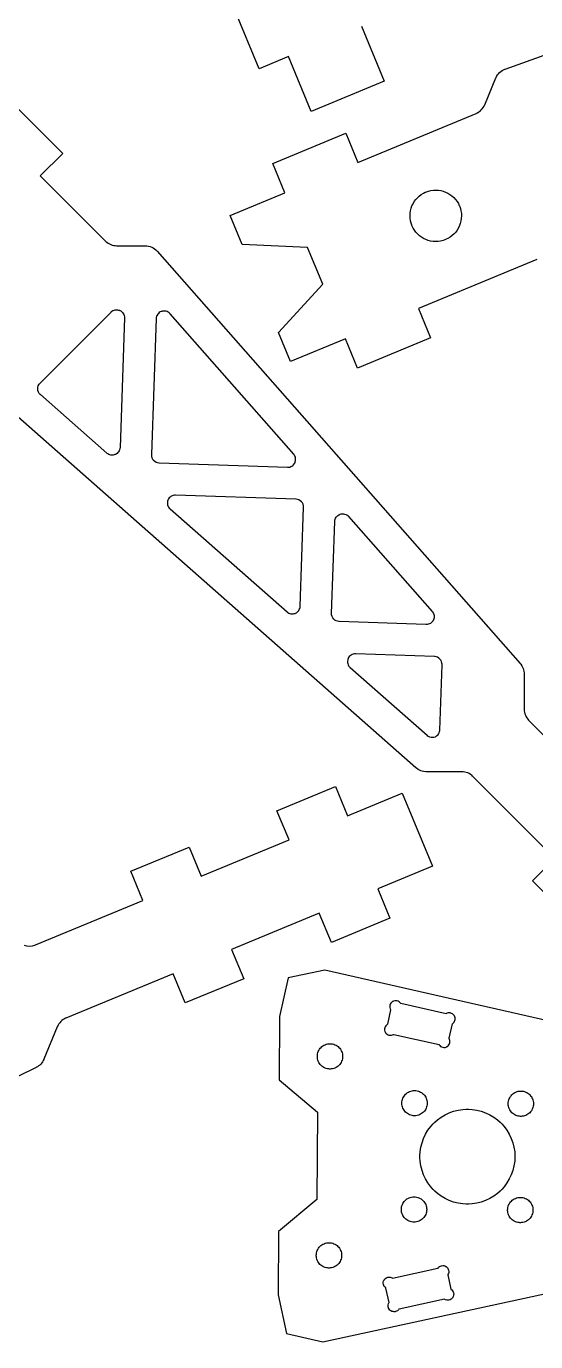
# Model space of a CAD drawing. Extents: x 0 to 997, y 0 to 569.
# Drawn here: x 637.4 to 701.8, y 6.8 to 173 of the extents above; entities that cross this region are included whole.
import ezdxf

# ---------------------------------------------------------------- set-up
doc = ezdxf.new("R2010")
doc.units = 0
doc.layers.get('0').update_dxf_attribs({"linetype": 'CONTINUOUS'})

msp = doc.modelspace()

# ---------------------------------------------------------------- linework, layer by layer
at = {"color": 0}
for points in [[(701.929, 143.494), (686.988, 137.306), (688.519, 133.61), (679.281, 129.783), (677.75, 133.479), (670.821, 130.609), (669.289, 134.304), (674.881, 140.406), (672.965, 145.029), (664.697, 145.39), (663.167, 149.086), (670.096, 151.957), (668.565, 155.651), (677.804, 159.479), (679.335, 155.783), (694.275, 161.972), (694.321, 161.99), (694.454, 162.057), (694.622, 162.158), (694.779, 162.275), (694.924, 162.406), (695.056, 162.55), (695.172, 162.707), (695.272, 162.875), (695.339, 163.008), (695.357, 163.054), (696.768, 166.458), (696.787, 166.507), (696.858, 166.649), (696.967, 166.826), (697.093, 166.99), (697.235, 167.142), (697.392, 167.276), (697.563, 167.394), (697.746, 167.494), (697.89, 167.558), (697.939, 167.575), (787.283, 199.672)], [(679.786, 172.979), (682.656, 166.05), (673.417, 162.224), (670.547, 169.153), (666.851, 167.622), (663.79, 175.013)], [(634.939, 163.993), (642.01, 156.922), (639.181, 154.094), (647.435, 145.84), (647.469, 145.806), (647.581, 145.708), (647.739, 145.592), (647.907, 145.49), (648.083, 145.407), (648.267, 145.342), (648.457, 145.294), (648.651, 145.265), (648.799, 145.256), (648.849, 145.256), (652.436, 145.256), (652.49, 145.256), (652.65, 145.243), (652.86, 145.21), (653.064, 145.154), (653.26, 145.078), (653.447, 144.981), (653.624, 144.865), (653.787, 144.731), (653.901, 144.617), (653.938, 144.576), (699.847, 92.4638), (699.907, 92.3962), (700.061, 92.1717), (700.217, 91.8483), (700.314, 91.5022), (700.346, 91.2319), (700.346, 91.1417), (700.346, 86.6864), (700.346, 86.6369), (700.356, 86.4887), (700.385, 86.2944), (700.432, 86.1047), (700.499, 85.921), (700.582, 85.7446), (700.682, 85.5768), (700.799, 85.4189), (700.897, 85.3071), (700.932, 85.2721), (711.306, 74.8978)], [(707.064, 59.3414), (701.407, 64.9983), (704.235, 67.8267), (693.861, 78.2011), (693.826, 78.236), (693.714, 78.3339), (693.556, 78.4508), (693.389, 78.5512), (693.213, 78.6346), (693.028, 78.7004), (692.839, 78.7481), (692.644, 78.7771), (692.496, 78.7868), (692.446, 78.7868), (687.992, 78.7868), (687.901, 78.7868), (687.631, 78.8196), (687.285, 78.9158), (686.961, 79.0724), (686.736, 79.2265), (686.669, 79.2861), (634.556, 125.195)], [(637.149, 56.8562), (637.436, 56.7796), (637.824, 56.7415), (638.213, 56.7796), (638.499, 56.8562), (638.589, 56.8938), (652.144, 62.5083), (650.614, 66.2039), (658.004, 69.2653), (659.535, 65.5699), (670.622, 70.1619), (669.092, 73.8575), (676.482, 76.919), (678.012, 73.2235), (684.942, 76.0936), (688.769, 66.8549), (681.84, 63.9846), (683.371, 60.2892), (675.979, 57.2276), (674.449, 60.9232), (663.363, 56.331), (664.893, 52.6354), (657.501, 49.574), (655.971, 53.2696), (642.417, 47.655), (642.371, 47.6361), (642.238, 47.5703), (642.069, 47.4692), (641.912, 47.3525), (641.768, 47.2214), (641.636, 47.0769), (641.519, 46.9199), (641.418, 46.7515), (641.353, 46.6182), (641.333, 46.5725), (639.629, 42.4564), (639.611, 42.4144), (639.551, 42.2918), (639.461, 42.1358), (639.356, 41.9893), (639.239, 41.8529), (639.111, 41.7276), (638.971, 41.6142), (638.821, 41.5133), (638.703, 41.446), (638.661, 41.426), (576.304, 10.8483)]]:
    msp.add_lwpolyline(points, dxfattribs=at)
for points in [[(692.169, 150.275), (692.201, 150.199), (692.281, 149.962), (692.358, 149.646), (692.404, 149.326), (692.417, 149.01), (692.4, 148.694), (692.351, 148.385), (692.275, 148.082), (692.169, 147.789), (692.036, 147.506), (691.876, 147.237), (691.692, 146.985), (691.482, 146.75), (691.247, 146.535), (690.99, 146.34), (690.711, 146.172), (690.488, 146.061), (690.41, 146.029), (690.333, 145.997), (690.097, 145.918), (689.779, 145.84), (689.461, 145.794), (689.143, 145.781), (688.829, 145.799), (688.519, 145.847), (688.217, 145.924), (687.922, 146.029), (687.64, 146.163), (687.372, 146.322), (687.119, 146.507), (686.883, 146.717), (686.668, 146.951), (686.475, 147.208), (686.307, 147.487), (686.196, 147.711), (686.164, 147.788), (686.132, 147.865), (686.053, 148.101), (685.974, 148.418), (685.929, 148.737), (685.915, 149.054), (685.933, 149.369), (685.982, 149.679), (686.058, 149.982), (686.164, 150.275), (686.297, 150.558), (686.457, 150.826), (686.642, 151.079), (686.851, 151.314), (687.086, 151.529), (687.343, 151.722), (687.622, 151.892), (687.846, 152.003), (687.922, 152.035), (688, 152.067), (688.236, 152.146), (688.553, 152.224), (688.872, 152.269), (689.189, 152.283), (689.504, 152.265), (689.814, 152.217), (690.117, 152.14), (690.41, 152.035), (690.692, 151.901), (690.961, 151.742), (691.214, 151.557), (691.449, 151.347), (691.664, 151.112), (691.857, 150.856), (692.026, 150.576), (692.137, 150.353), (692.169, 150.275)], [(639.194, 126.44), (639.156, 126.474), (639.056, 126.591), (638.95, 126.765), (638.883, 126.956), (638.857, 127.108), (638.856, 127.159), (638.854, 127.21), (638.869, 127.363), (638.925, 127.559), (639.018, 127.739), (639.113, 127.862), (639.149, 127.898), (648.121, 136.87), (648.147, 136.897), (648.236, 136.969), (648.363, 137.049), (648.499, 137.108), (648.642, 137.146), (648.787, 137.163), (648.936, 137.157), (649.082, 137.13), (649.192, 137.095), (649.226, 137.08), (649.261, 137.065), (649.361, 137.009), (649.481, 136.92), (649.586, 136.815), (649.674, 136.697), (649.743, 136.567), (649.792, 136.427), (649.821, 136.281), (649.828, 136.166), (649.828, 136.128), (649.258, 119.752), (649.257, 119.717), (649.243, 119.61), (649.208, 119.473), (649.156, 119.343), (649.085, 119.223), (648.999, 119.114), (648.897, 119.017), (648.782, 118.935), (648.688, 118.883), (648.654, 118.869), (648.622, 118.855), (648.519, 118.822), (648.381, 118.795), (648.24, 118.787), (648.101, 118.8), (647.967, 118.831), (647.835, 118.881), (647.713, 118.95), (647.625, 119.013), (647.597, 119.037), (639.194, 126.44)], [(655.576, 136.666), (655.551, 136.694), (655.468, 136.772), (655.346, 136.859), (655.215, 136.926), (655.075, 136.973), (654.931, 136.999), (654.783, 137.004), (654.635, 136.986), (654.525, 136.959), (654.489, 136.946), (654.453, 136.933), (654.35, 136.884), (654.225, 136.804), (654.114, 136.706), (654.018, 136.594), (653.94, 136.47), (653.882, 136.334), (653.843, 136.19), (653.828, 136.077), (653.826, 136.039), (653.229, 118.857), (653.228, 118.807), (653.243, 118.655), (653.294, 118.465), (653.381, 118.292), (653.497, 118.14), (653.642, 118.013), (653.808, 117.915), (653.993, 117.85), (654.144, 117.825), (654.194, 117.823), (670.425, 117.259), (670.461, 117.258), (670.572, 117.265), (670.715, 117.292), (670.851, 117.339), (670.979, 117.404), (671.097, 117.488), (671.201, 117.587), (671.29, 117.702), (671.347, 117.798), (671.364, 117.831), (671.379, 117.864), (671.417, 117.969), (671.449, 118.111), (671.46, 118.255), (671.45, 118.398), (671.419, 118.538), (671.369, 118.674), (671.299, 118.801), (671.235, 118.892), (671.21, 118.919), (655.576, 136.666)], [(672.46, 112.185), (672.461, 112.236), (672.446, 112.387), (672.394, 112.577), (672.308, 112.75), (672.192, 112.902), (672.047, 113.029), (671.881, 113.127), (671.696, 113.192), (671.544, 113.218), (671.494, 113.219), (656.283, 113.748), (656.244, 113.749), (656.128, 113.741), (655.976, 113.711), (655.835, 113.658), (655.701, 113.586), (655.582, 113.493), (655.476, 113.384), (655.389, 113.258), (655.333, 113.154), (655.319, 113.118), (655.306, 113.082), (655.274, 112.968), (655.251, 112.817), (655.253, 112.665), (655.276, 112.515), (655.322, 112.372), (655.39, 112.236), (655.479, 112.11), (655.558, 112.024), (655.588, 111.998), (670.365, 98.9801), (670.392, 98.9565), (670.479, 98.8933), (670.603, 98.8246), (670.733, 98.7743), (670.869, 98.7429), (671.008, 98.7307), (671.147, 98.7379), (671.286, 98.765), (671.389, 98.7981), (671.422, 98.8122), (671.454, 98.8264), (671.549, 98.8782), (671.664, 98.9606), (671.765, 99.0571), (671.851, 99.1664), (671.922, 99.2867), (671.975, 99.4163), (672.01, 99.5532), (672.024, 99.6601), (672.025, 99.6958), (672.46, 112.185)], [(676.4, 110.415), (676.401, 110.453), (676.417, 110.566), (676.456, 110.71), (676.514, 110.846), (676.592, 110.97), (676.688, 111.082), (676.799, 111.18), (676.924, 111.26), (677.026, 111.309), (677.063, 111.322), (677.099, 111.335), (677.208, 111.362), (677.357, 111.38), (677.504, 111.375), (677.649, 111.349), (677.789, 111.302), (677.919, 111.234), (678.042, 111.148), (678.125, 111.07), (678.15, 111.041), (688.718, 99.0454), (688.742, 99.0178), (688.807, 98.9275), (688.878, 98.7997), (688.928, 98.6646), (688.957, 98.5242), (688.968, 98.381), (688.957, 98.2371), (688.925, 98.095), (688.887, 97.9903), (688.872, 97.9569), (688.856, 97.9236), (688.799, 97.8282), (688.708, 97.7133), (688.604, 97.6137), (688.488, 97.5304), (688.36, 97.4647), (688.224, 97.4178), (688.081, 97.3908), (687.969, 97.3837), (687.933, 97.385), (676.961, 97.7661), (676.911, 97.7679), (676.761, 97.7935), (676.575, 97.8582), (676.408, 97.9563), (676.265, 98.0833), (676.147, 98.2356), (676.061, 98.4085), (676.01, 98.5981), (675.994, 98.7499), (675.997, 98.8001), (676.4, 110.415)], [(688.065, 83.3872), (688.101, 83.3553), (688.222, 83.2736), (688.393, 83.1943), (688.574, 83.1492), (688.758, 83.1381), (688.94, 83.1607), (689.118, 83.2172), (689.283, 83.3071), (689.399, 83.3964), (689.433, 83.4304), (689.389, 83.3854), (689.421, 83.4186), (689.508, 83.5306), (689.599, 83.6939), (689.657, 83.8713), (689.679, 84.0111), (689.681, 84.0579), (689.967, 92.3113), (689.969, 92.3617), (689.954, 92.5133), (689.903, 92.7031), (689.815, 92.876), (689.699, 93.0282), (689.556, 93.1553), (689.389, 93.2533), (689.203, 93.3181), (689.053, 93.3436), (689.003, 93.3454), (679.05, 93.6911), (679.011, 93.6925), (678.894, 93.6843), (678.744, 93.654), (678.601, 93.6017), (678.469, 93.5287), (678.349, 93.4368), (678.244, 93.3272), (678.156, 93.2015), (678.101, 93.0975), (678.086, 93.0613), (678.072, 93.025), (678.04, 92.9119), (678.018, 92.7599), (678.019, 92.6081), (678.043, 92.4589), (678.089, 92.3149), (678.157, 92.1789), (678.246, 92.0536), (678.325, 91.9671), (678.356, 91.9414), (688.065, 83.3872)], [(669.383, 39.8676), (674.203, 35.7801), (674.146, 24.7267), (669.283, 20.6903), (669.24, 12.7027), (670.297, 7.8155), (674.912, 6.7669), (717.099, 15.8867), (728.262, 27.9419), (728.772, 28.4915), (728.787, 31.4406), (728.285, 31.9954), (717.249, 44.1676), (675.16, 53.7314), (670.533, 52.7315), (669.426, 47.8558), (669.383, 39.8676)], [(689.581, 44.3014), (689.601, 44.2694), (689.675, 44.1817), (689.786, 44.0858), (689.912, 44.0149), (690.05, 43.9697), (690.193, 43.9514), (690.338, 43.9608), (690.479, 43.9987), (690.583, 44.0463), (690.615, 44.0664), (690.647, 44.0865), (690.735, 44.1599), (690.831, 44.2718), (690.901, 44.3983), (690.947, 44.5349), (690.965, 44.6776), (690.956, 44.8222), (690.918, 44.9647), (690.871, 45.0687), (690.85, 45.1007), (691.267, 46.9326), (691.297, 46.9522), (691.383, 47.0233), (691.479, 47.1339), (691.551, 47.2611), (691.59, 47.3653), (691.599, 47.4011), (691.607, 47.4369), (691.617, 47.5478), (691.607, 47.6937), (691.568, 47.8349), (691.521, 47.936), (691.501, 47.9671), (691.482, 47.9982), (691.411, 48.0836), (691.3, 48.1794), (691.174, 48.2519), (691.069, 48.2906), (691.033, 48.2988), (690.997, 48.3068), (690.886, 48.3171), (690.74, 48.3067), (690.6, 48.2681), (690.499, 48.2217), (690.468, 48.2021), (684.735, 49.5046), (684.715, 49.5367), (684.642, 49.6244), (684.529, 49.7203), (684.403, 49.7912), (684.267, 49.8364), (684.124, 49.8547), (683.979, 49.8453), (683.836, 49.8074), (683.733, 49.7597), (683.7, 49.7396), (683.668, 49.7194), (683.581, 49.6463), (683.485, 49.5342), (683.414, 49.4078), (683.369, 49.2713), (683.35, 49.1285), (683.36, 48.9839), (683.399, 48.8414), (683.446, 48.7374), (683.465, 48.7054), (683.05, 46.8733), (683.018, 46.8537), (682.933, 46.7828), (682.838, 46.6721), (682.764, 46.545), (682.726, 46.4407), (682.718, 46.4049), (682.71, 46.369), (682.699, 46.2583), (682.71, 46.1124), (682.749, 45.9712), (682.794, 45.8703), (682.814, 45.839), (682.833, 45.8081), (682.906, 45.7225), (683.015, 45.6267), (683.143, 45.5542), (683.247, 45.5156), (683.283, 45.5074), (683.318, 45.4993), (683.429, 45.489), (683.575, 45.4994), (683.717, 45.5381), (683.818, 45.5846), (683.849, 45.604), (689.581, 44.3014)], [(675.8, 41.2183), (675.758, 41.2183), (675.636, 41.2267), (675.476, 41.2508), (675.324, 41.2903), (675.176, 41.344), (675.037, 41.4115), (674.906, 41.4915), (674.782, 41.5838), (674.668, 41.6869), (674.565, 41.8006), (674.472, 41.9238), (674.393, 42.0557), (674.325, 42.1956), (674.271, 42.3425), (674.232, 42.4958), (674.208, 42.6547), (674.2, 42.7775), (674.2, 42.8183), (674.2, 42.8592), (674.208, 42.9819), (674.232, 43.1408), (674.271, 43.2942), (674.325, 43.4411), (674.393, 43.581), (674.472, 43.7129), (674.565, 43.8361), (674.668, 43.9497), (674.782, 44.0529), (674.906, 44.1451), (675.037, 44.2251), (675.176, 44.2926), (675.324, 44.3464), (675.476, 44.3858), (675.636, 44.41), (675.758, 44.4183), (675.8, 44.4183), (675.84, 44.4183), (675.963, 44.41), (676.122, 44.3858), (676.275, 44.3464), (676.422, 44.2926), (676.563, 44.2251), (676.694, 44.1451), (676.817, 44.0529), (676.931, 43.9497), (677.035, 43.8361), (677.126, 43.7129), (677.207, 43.581), (677.274, 43.4411), (677.328, 43.2942), (677.367, 43.1408), (677.392, 42.9819), (677.4, 42.8592), (677.4, 42.8183), (677.4, 42.7775), (677.392, 42.6547), (677.367, 42.4958), (677.328, 42.3425), (677.274, 42.1956), (677.207, 42.0557), (677.126, 41.9238), (677.035, 41.8006), (676.931, 41.6869), (676.817, 41.5838), (676.694, 41.4915), (676.563, 41.4115), (676.422, 41.344), (676.275, 41.2903), (676.122, 41.2508), (675.963, 41.2267), (675.84, 41.2183), (675.8, 41.2183)], [(686.492, 35.3072), (686.451, 35.3072), (686.328, 35.3154), (686.169, 35.3397), (686.017, 35.3792), (685.869, 35.4329), (685.729, 35.5003), (685.597, 35.5804), (685.474, 35.6726), (685.361, 35.7758), (685.257, 35.8894), (685.165, 36.0126), (685.085, 36.1446), (685.018, 36.2844), (684.964, 36.4314), (684.925, 36.5847), (684.9, 36.7436), (684.892, 36.8664), (684.892, 36.9072), (684.892, 36.9481), (684.9, 37.0708), (684.925, 37.2297), (684.964, 37.3829), (685.018, 37.53), (685.085, 37.6699), (685.165, 37.8018), (685.257, 37.9249), (685.361, 38.0386), (685.474, 38.1418), (685.597, 38.2339), (685.729, 38.314), (685.869, 38.3814), (686.017, 38.4353), (686.169, 38.4747), (686.328, 38.4989), (686.451, 38.5072), (686.492, 38.5072), (686.533, 38.5072), (686.656, 38.4989), (686.814, 38.4747), (686.968, 38.4353), (687.115, 38.3814), (687.254, 38.314), (687.386, 38.2339), (687.51, 38.1418), (687.624, 38.0386), (687.726, 37.9249), (687.819, 37.8018), (687.899, 37.6699), (687.967, 37.53), (688.019, 37.3829), (688.06, 37.2297), (688.083, 37.0708), (688.092, 36.9481), (688.092, 36.9072), (688.092, 36.8664), (688.083, 36.7436), (688.06, 36.5847), (688.019, 36.4314), (687.967, 36.2844), (687.899, 36.1446), (687.819, 36.0126), (687.726, 35.8894), (687.624, 35.7758), (687.51, 35.6726), (687.386, 35.5804), (687.254, 35.5003), (687.115, 35.4329), (686.968, 35.3792), (686.814, 35.3397), (686.656, 35.3154), (686.533, 35.3072), (686.492, 35.3072)], [(699.926, 35.2364), (699.886, 35.2364), (699.764, 35.2447), (699.604, 35.2689), (699.451, 35.3083), (699.304, 35.3621), (699.164, 35.4296), (699.032, 35.5097), (698.91, 35.6018), (698.796, 35.705), (698.692, 35.8186), (698.6, 35.9418), (698.519, 36.0738), (698.453, 36.2136), (698.399, 36.3606), (698.36, 36.5139), (698.335, 36.6728), (698.326, 36.7956), (698.326, 36.8364), (698.326, 36.8772), (698.335, 37), (698.36, 37.1589), (698.399, 37.3122), (698.453, 37.4592), (698.519, 37.599), (698.6, 37.731), (698.692, 37.8542), (698.796, 37.9678), (698.91, 38.071), (699.032, 38.1632), (699.164, 38.2433), (699.304, 38.3107), (699.451, 38.3644), (699.604, 38.4039), (699.764, 38.4281), (699.886, 38.4364), (699.926, 38.4364), (699.968, 38.4364), (700.09, 38.4281), (700.25, 38.4039), (700.403, 38.3644), (700.55, 38.3107), (700.689, 38.2433), (700.821, 38.1632), (700.944, 38.071), (701.058, 37.9678), (701.161, 37.8542), (701.254, 37.731), (701.333, 37.599), (701.401, 37.4592), (701.456, 37.3122), (701.494, 37.1589), (701.518, 37), (701.526, 36.8772), (701.526, 36.8364), (701.526, 36.7956), (701.518, 36.6728), (701.494, 36.5139), (701.456, 36.3606), (701.401, 36.2136), (701.333, 36.0738), (701.254, 35.9418), (701.161, 35.8186), (701.058, 35.705), (700.944, 35.6018), (700.821, 35.5097), (700.689, 35.4296), (700.55, 35.3621), (700.403, 35.3083), (700.25, 35.2689), (700.09, 35.2447), (699.968, 35.2364), (699.926, 35.2364)], [(693.174, 24.1543), (693.026, 24.1543), (692.581, 24.1837), (691.999, 24.2707), (691.429, 24.4138), (690.878, 24.6111), (690.349, 24.8613), (689.846, 25.1625), (689.372, 25.5132), (689.036, 25.8068), (688.932, 25.9117), (688.826, 26.0165), (688.533, 26.3518), (688.182, 26.8256), (687.881, 27.329), (687.631, 27.8582), (687.433, 28.4093), (687.29, 28.9783), (687.203, 29.5614), (687.174, 30.0061), (687.174, 30.1543), (687.174, 30.3026), (687.203, 30.7474), (687.29, 31.3304), (687.433, 31.8994), (687.631, 32.4504), (687.881, 32.9797), (688.182, 33.4832), (688.533, 33.9569), (688.826, 34.2922), (688.932, 34.3969), (689.036, 34.5018), (689.372, 34.7956), (689.846, 35.1463), (690.349, 35.4475), (690.878, 35.6976), (691.429, 35.895), (691.999, 36.0381), (692.581, 36.125), (693.026, 36.1543), (693.174, 36.1543), (693.322, 36.1543), (693.767, 36.125), (694.35, 36.0381), (694.919, 35.895), (695.471, 35.6976), (696, 35.4475), (696.503, 35.1463), (696.976, 34.7956), (697.313, 34.5018), (697.417, 34.3969), (697.522, 34.2922), (697.815, 33.9569), (698.167, 33.4832), (698.467, 32.9797), (698.718, 32.4504), (698.915, 31.8994), (699.058, 31.3304), (699.144, 30.7474), (699.174, 30.3026), (699.174, 30.1543), (699.174, 30.0061), (699.144, 29.5614), (699.058, 28.9783), (698.915, 28.4093), (698.718, 27.8582), (698.467, 27.329), (698.167, 26.8256), (697.815, 26.3518), (697.522, 26.0165), (697.417, 25.9117), (697.313, 25.8068), (696.976, 25.5132), (696.503, 25.1625), (696, 24.8613), (695.471, 24.6111), (694.919, 24.4138), (694.35, 24.2707), (693.767, 24.1837), (693.322, 24.1543), (693.174, 24.1543)], [(686.421, 21.8722), (686.381, 21.8722), (686.258, 21.8806), (686.099, 21.9049), (685.946, 21.9442), (685.799, 21.9981), (685.658, 22.0654), (685.526, 22.1456), (685.404, 22.2376), (685.29, 22.341), (685.186, 22.4546), (685.094, 22.5778), (685.014, 22.7097), (684.947, 22.8494), (684.893, 22.9965), (684.854, 23.1499), (684.829, 23.3087), (684.821, 23.4314), (684.821, 23.4722), (684.821, 23.5132), (684.829, 23.636), (684.854, 23.7947), (684.893, 23.9482), (684.947, 24.0951), (685.014, 24.235), (685.094, 24.3669), (685.186, 24.4901), (685.29, 24.6036), (685.404, 24.7069), (685.526, 24.7992), (685.658, 24.8792), (685.799, 24.9467), (685.946, 25.0004), (686.099, 25.0399), (686.258, 25.064), (686.381, 25.0724), (686.421, 25.0724), (686.463, 25.0724), (686.585, 25.064), (686.743, 25.0399), (686.897, 25.0004), (687.044, 24.9467), (687.183, 24.8792), (687.315, 24.7992), (687.439, 24.7069), (687.553, 24.6036), (687.656, 24.4901), (687.749, 24.3669), (687.828, 24.235), (687.896, 24.0951), (687.95, 23.9482), (687.989, 23.7947), (688.012, 23.636), (688.021, 23.5132), (688.021, 23.4722), (688.021, 23.4314), (688.012, 23.3087), (687.989, 23.1499), (687.95, 22.9965), (687.896, 22.8494), (687.828, 22.7097), (687.749, 22.5778), (687.656, 22.4546), (687.553, 22.341), (687.439, 22.2376), (687.315, 22.1456), (687.183, 22.0654), (687.044, 21.9981), (686.897, 21.9442), (686.743, 21.9049), (686.585, 21.8806), (686.463, 21.8722), (686.421, 21.8722)], [(699.856, 21.8015), (699.815, 21.8015), (699.693, 21.8097), (699.533, 21.834), (699.381, 21.8735), (699.233, 21.9272), (699.093, 21.9946), (698.961, 22.0747), (698.839, 22.1669), (698.725, 22.2701), (698.621, 22.3838), (698.529, 22.5069), (698.449, 22.6389), (698.382, 22.7787), (698.328, 22.9257), (698.289, 23.0792), (698.264, 23.2379), (698.256, 23.3607), (698.256, 23.4015), (698.256, 23.4425), (698.264, 23.5651), (698.289, 23.724), (698.328, 23.8774), (698.382, 24.0243), (698.449, 24.1642), (698.529, 24.2961), (698.621, 24.4193), (698.725, 24.5329), (698.839, 24.6361), (698.961, 24.7283), (699.093, 24.8085), (699.233, 24.8758), (699.381, 24.9296), (699.533, 24.969), (699.693, 24.9933), (699.815, 25.0015), (699.856, 25.0015), (699.897, 25.0015), (700.019, 24.9933), (700.179, 24.969), (700.332, 24.9296), (700.479, 24.8758), (700.619, 24.8085), (700.751, 24.7283), (700.874, 24.6361), (700.988, 24.5329), (701.09, 24.4193), (701.183, 24.2961), (701.262, 24.1642), (701.331, 24.0243), (701.385, 23.8774), (701.424, 23.724), (701.447, 23.5651), (701.456, 23.4425), (701.456, 23.4015), (701.456, 23.3607), (701.447, 23.2379), (701.424, 23.0792), (701.385, 22.9257), (701.331, 22.7787), (701.262, 22.6389), (701.183, 22.5069), (701.09, 22.3838), (700.988, 22.2701), (700.874, 22.1669), (700.751, 22.0747), (700.619, 21.9946), (700.479, 21.9272), (700.332, 21.8735), (700.179, 21.834), (700.019, 21.8097), (699.897, 21.8015), (699.856, 21.8015)], [(675.668, 16.0729), (675.626, 16.0729), (675.504, 16.0812), (675.346, 16.1054), (675.192, 16.1449), (675.046, 16.1986), (674.906, 16.2661), (674.774, 16.3463), (674.65, 16.4383), (674.536, 16.5415), (674.433, 16.6551), (674.342, 16.7783), (674.261, 16.9103), (674.193, 17.0501), (674.14, 17.1972), (674.1, 17.3504), (674.076, 17.5093), (674.068, 17.6321), (674.068, 17.6729), (674.068, 17.7138), (674.076, 17.8365), (674.1, 17.9954), (674.14, 18.1487), (674.193, 18.2957), (674.261, 18.4356), (674.342, 18.5675), (674.433, 18.6907), (674.536, 18.8043), (674.65, 18.9075), (674.774, 18.9997), (674.906, 19.0799), (675.046, 19.1472), (675.192, 19.201), (675.346, 19.2404), (675.504, 19.2646), (675.626, 19.2729), (675.668, 19.2729), (675.708, 19.2729), (675.832, 19.2646), (675.99, 19.2404), (676.143, 19.201), (676.29, 19.1472), (676.431, 19.0799), (676.563, 18.9997), (676.686, 18.9075), (676.8, 18.8043), (676.903, 18.6907), (676.994, 18.5675), (677.075, 18.4356), (677.142, 18.2957), (677.196, 18.1487), (677.235, 17.9954), (677.26, 17.8365), (677.268, 17.7138), (677.268, 17.6729), (677.268, 17.6321), (677.26, 17.5093), (677.235, 17.3504), (677.196, 17.1972), (677.142, 17.0501), (677.075, 16.9103), (676.994, 16.7783), (676.903, 16.6551), (676.8, 16.5415), (676.686, 16.4383), (676.563, 16.3463), (676.431, 16.2661), (676.29, 16.1986), (676.143, 16.1449), (675.99, 16.1054), (675.832, 16.0812), (675.708, 16.0729), (675.668, 16.0729)], [(689.432, 16.0444), (689.453, 16.0762), (689.526, 16.1632), (689.64, 16.2579), (689.767, 16.3275), (689.904, 16.3712), (690.047, 16.3881), (690.192, 16.3772), (690.333, 16.3376), (690.438, 16.289), (690.469, 16.2686), (690.501, 16.2481), (690.588, 16.1739), (690.682, 16.0608), (690.751, 15.9337), (690.796, 15.7967), (690.813, 15.6537), (690.801, 15.5092), (690.762, 15.3671), (690.714, 15.2636), (690.693, 15.2318), (691.09, 13.3956), (691.122, 13.3751), (691.208, 13.3009), (691.304, 13.1879), (691.374, 13.0608), (691.417, 12.9237), (691.433, 12.7808), (691.422, 12.6362), (691.383, 12.4942), (691.335, 12.3906), (691.314, 12.3588), (691.293, 12.3271), (691.219, 12.2401), (691.107, 12.1454), (690.979, 12.0758), (690.842, 12.0321), (690.7, 12.0153), (690.554, 12.0262), (690.412, 12.0657), (690.31, 12.1143), (690.278, 12.1347), (684.532, 10.8926), (684.511, 10.8618), (684.44, 10.777), (684.328, 10.6823), (684.2, 10.6112), (684.096, 10.5736), (684.06, 10.5659), (684.024, 10.5581), (683.912, 10.549), (683.767, 10.561), (683.626, 10.6011), (683.525, 10.6487), (683.494, 10.6685), (683.464, 10.6884), (683.379, 10.7604), (683.285, 10.872), (683.214, 10.9999), (683.176, 11.1046), (683.168, 11.1405), (683.16, 11.1764), (683.151, 11.2872), (683.162, 11.4331), (683.203, 11.5738), (683.251, 11.6743), (683.271, 11.7052), (682.874, 13.5415), (682.842, 13.562), (682.756, 13.6362), (682.66, 13.7492), (682.59, 13.8764), (682.547, 14.0135), (682.531, 14.1564), (682.542, 14.3008), (682.581, 14.4429), (682.629, 14.5464), (682.65, 14.5782), (682.669, 14.61), (682.744, 14.6969), (682.857, 14.7917), (682.985, 14.8614), (683.122, 14.905), (683.264, 14.9218), (683.408, 14.911), (683.551, 14.8714), (683.654, 14.8228), (683.686, 14.8024), (689.432, 16.0444)]]:
    msp.add_lwpolyline(points, close=True, dxfattribs=at)

doc.saveas('drawing.dxf')
